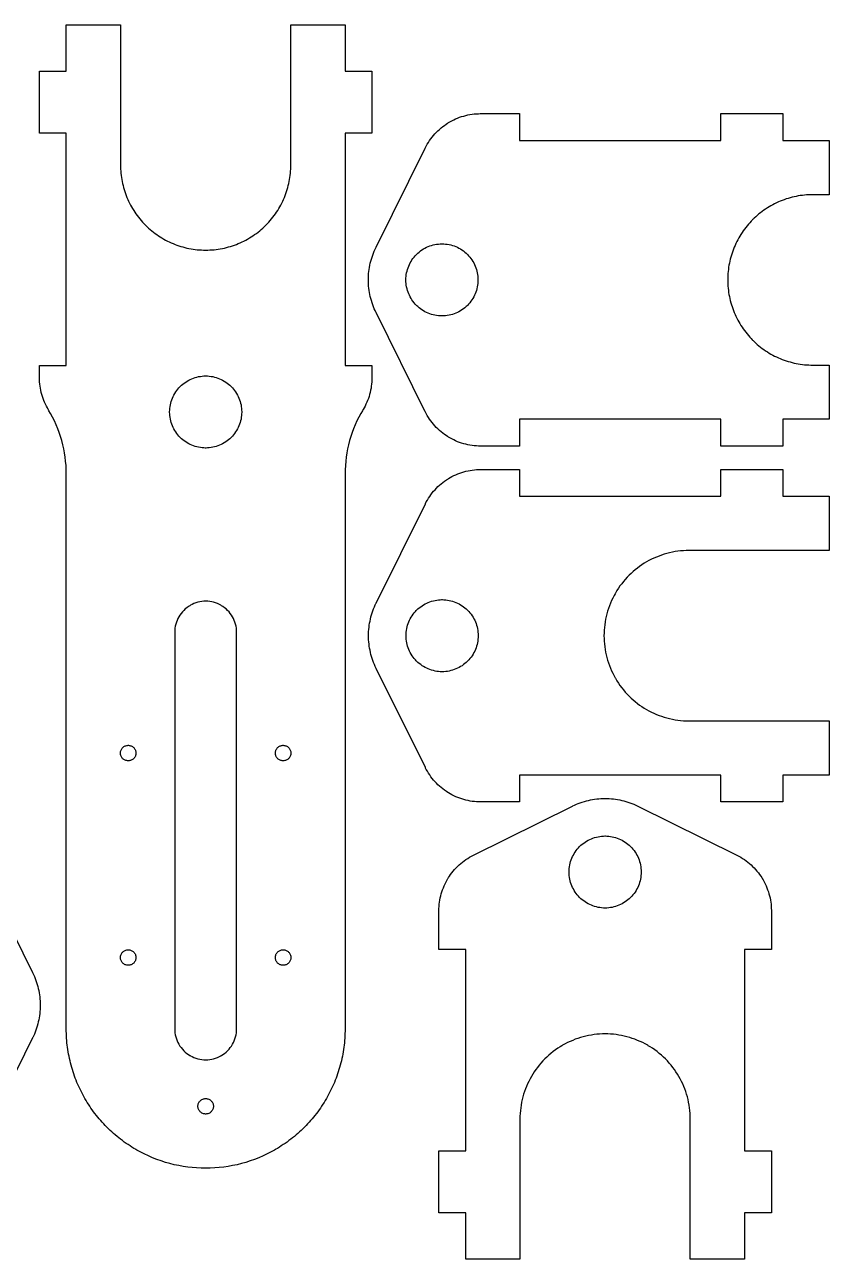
# Model space of a CAD drawing. Extents: x 0 to 983, y 0 to 542.
# Drawn here: x 653 to 983, y 0 to 506 of the extents above; entities that cross this region are included whole.
import ezdxf

# ---------------------------------------------------------------- set-up
doc = ezdxf.new("R2010")
doc.units = 0
doc.layers.get('0').update_dxf_attribs({"linetype": 'CONTINUOUS'})

msp = doc.modelspace()

# ---------------------------------------------------------------- linework, layer by layer
at = {"color": 0}
for points in [[(762.31, 506.074), (784.535, 506.074), (784.535, 487.024), (795.535, 487.024), (795.535, 461.624), (784.535, 461.624), (784.535, 366.372), (795.535, 366.372), (795.535, 361.361), (795.535, 361.144), (795.521, 360.493), (795.476, 359.629), (795.403, 358.767), (795.3, 357.91), (795.168, 357.057), (795.007, 356.211), (794.818, 355.371), (794.601, 354.537), (794.356, 353.713), (794.083, 352.896), (793.782, 352.088), (793.453, 351.29), (793.097, 350.504), (792.715, 349.729), (792.306, 348.965), (791.981, 348.401), (791.868, 348.215), (791.644, 347.844), (790.996, 346.715), (790.176, 345.189), (789.41, 343.638), (788.699, 342.064), (788.042, 340.469), (787.44, 338.854), (786.893, 337.221), (786.403, 335.571), (785.968, 333.904), (785.59, 332.224), (785.269, 330.531), (785.007, 328.826), (784.801, 327.111), (784.653, 325.389), (784.565, 323.658), (784.535, 322.357), (784.535, 321.922), (784.535, 94.4782), (784.535, 94.2393), (784.528, 93.5224), (784.503, 92.5688), (784.464, 91.6179), (784.408, 90.6699), (784.338, 89.7246), (784.251, 88.7825), (784.15, 87.8436), (784.032, 86.9082), (783.9, 85.9763), (783.753, 85.0481), (783.59, 84.1238), (783.414, 83.2036), (783.221, 82.2876), (783.014, 81.3761), (782.793, 80.469), (782.557, 79.5667), (782.307, 78.6693), (782.042, 77.7768), (781.762, 76.8896), (781.469, 76.0078), (781.161, 75.1315), (780.84, 74.2608), (780.506, 73.3961), (780.156, 72.5374), (779.793, 71.6847), (779.417, 70.8385), (779.028, 69.9988), (778.624, 69.1657), (778.207, 68.3393), (777.778, 67.5201), (777.335, 66.7079), (776.878, 65.9032), (776.41, 65.1058), (775.928, 64.3161), (775.433, 63.5342), (774.926, 62.7603), (774.406, 61.9946), (773.874, 61.2371), (773.329, 60.4879), (772.772, 59.7475), (772.203, 59.0158), (771.621, 58.2932), (771.028, 57.5796), (770.422, 56.8753), (769.806, 56.1803), (769.176, 55.495), (768.536, 54.8194), (767.885, 54.1538), (767.221, 53.4982), (766.546, 52.8529), (765.86, 52.2179), (765.164, 51.5936), (764.456, 50.9799), (763.736, 50.3772), (763.006, 49.7856), (762.265, 49.2051), (761.512, 48.636), (760.751, 48.0785), (759.978, 47.5326), (759.194, 46.9986), (758.401, 46.4767), (757.597, 45.9671), (756.783, 45.4696), (756.167, 45.1043), (755.96, 44.9847), (755.547, 44.7461), (754.29, 44.0576), (752.599, 43.1903), (750.886, 42.3826), (749.153, 41.635), (747.403, 40.9471), (745.635, 40.319), (743.853, 39.7507), (742.057, 39.2424), (740.25, 38.7936), (738.431, 38.4049), (736.604, 38.0758), (734.769, 37.8067), (732.928, 37.5974), (731.083, 37.4478), (729.235, 37.3581), (727.385, 37.3282), (725.535, 37.3581), (723.688, 37.4478), (721.842, 37.5974), (720.001, 37.8067), (718.167, 38.0758), (716.339, 38.4049), (714.521, 38.7936), (712.713, 39.2424), (710.917, 39.7507), (709.135, 40.319), (707.368, 40.9471), (705.617, 41.635), (703.885, 42.3826), (702.171, 43.1903), (700.479, 44.0576), (699.224, 44.7461), (698.81, 44.9847), (698.603, 45.1043), (697.986, 45.4696), (697.172, 45.9671), (696.368, 46.4767), (695.575, 46.9986), (694.792, 47.5326), (694.019, 48.0785), (693.257, 48.636), (692.506, 49.2051), (691.764, 49.7856), (691.035, 50.3772), (690.315, 50.9799), (689.607, 51.5936), (688.91, 52.2179), (688.224, 52.8529), (687.549, 53.4982), (686.885, 54.1538), (686.233, 54.8194), (685.593, 55.495), (684.964, 56.1803), (684.347, 56.8753), (683.742, 57.5796), (683.149, 58.2932), (682.567, 59.0158), (681.999, 59.7475), (681.442, 60.4879), (680.896, 61.2371), (680.364, 61.9946), (679.844, 62.7603), (679.338, 63.5342), (678.842, 64.3161), (678.361, 65.1058), (677.892, 65.9032), (677.436, 66.7079), (676.993, 67.5201), (676.563, 68.3393), (676.146, 69.1657), (675.743, 69.9988), (675.353, 70.8385), (674.976, 71.6847), (674.614, 72.5374), (674.265, 73.3961), (673.929, 74.2608), (673.608, 75.1315), (673.301, 76.0078), (673.007, 76.8896), (672.729, 77.7768), (672.464, 78.6693), (672.213, 79.5667), (671.978, 80.469), (671.756, 81.3761), (671.549, 82.2876), (671.357, 83.2036), (671.179, 84.1238), (671.017, 85.0481), (670.869, 85.9763), (670.738, 86.9082), (670.621, 87.8436), (670.518, 88.7825), (670.432, 89.7246), (670.361, 90.6699), (670.307, 91.6179), (670.267, 92.5688), (670.243, 93.5224), (670.235, 94.2393), (670.235, 94.4782), (670.235, 321.922), (670.235, 322.357), (670.206, 323.658), (670.117, 325.389), (669.969, 327.111), (669.764, 328.826), (669.5, 330.531), (669.179, 332.224), (668.801, 333.904), (668.367, 335.571), (667.876, 337.221), (667.331, 338.854), (666.728, 340.469), (666.071, 342.064), (665.36, 343.638), (664.594, 345.189), (663.775, 346.715), (663.126, 347.844), (662.901, 348.215), (662.789, 348.401), (662.465, 348.965), (662.056, 349.729), (661.672, 350.504), (661.317, 351.29), (660.989, 352.088), (660.688, 352.896), (660.414, 353.713), (660.168, 354.537), (659.951, 355.371), (659.762, 356.211), (659.603, 357.057), (659.471, 357.91), (659.368, 358.767), (659.294, 359.629), (659.25, 360.493), (659.235, 361.144), (659.235, 361.361), (659.235, 366.372), (670.235, 366.372), (670.235, 461.624), (659.235, 461.624), (659.235, 487.024), (670.235, 487.024), (670.235, 506.074), (692.46, 506.074), (692.46, 448.61), (692.46, 448.392), (692.471, 447.742), (692.503, 446.878), (692.557, 446.015), (692.631, 445.157), (692.726, 444.303), (692.843, 443.451), (692.981, 442.606), (693.137, 441.764), (693.315, 440.928), (693.514, 440.096), (693.732, 439.271), (693.969, 438.451), (694.228, 437.639), (694.506, 436.833), (694.803, 436.035), (695.118, 435.244), (695.454, 434.461), (695.808, 433.686), (696.182, 432.921), (696.575, 432.164), (696.985, 431.415), (697.415, 430.678), (697.863, 429.95), (698.328, 429.233), (698.811, 428.526), (699.314, 427.831), (699.832, 427.147), (700.369, 426.475), (700.924, 425.815), (701.496, 425.168), (702.083, 424.535), (702.536, 424.067), (702.689, 423.914), (702.843, 423.76), (703.31, 423.308), (703.944, 422.719), (704.592, 422.147), (705.251, 421.593), (705.924, 421.057), (706.607, 420.537), (707.303, 420.036), (708.008, 419.551), (708.726, 419.086), (709.454, 418.639), (710.192, 418.21), (710.939, 417.799), (711.696, 417.406), (712.463, 417.033), (713.238, 416.678), (714.019, 416.343), (714.811, 416.026), (715.61, 415.729), (716.415, 415.451), (717.228, 415.193), (718.047, 414.956), (718.872, 414.737), (719.703, 414.539), (720.54, 414.361), (721.382, 414.204), (722.228, 414.067), (723.079, 413.95), (723.933, 413.856), (724.792, 413.781), (725.653, 413.726), (726.518, 413.694), (727.168, 413.685), (727.385, 413.685), (727.601, 413.685), (728.253, 413.694), (729.117, 413.726), (729.979, 413.781), (730.838, 413.856), (731.692, 413.95), (732.543, 414.067), (733.389, 414.204), (734.231, 414.361), (735.067, 414.539), (735.899, 414.737), (736.724, 414.956), (737.543, 415.193), (738.356, 415.451), (739.161, 415.729), (739.96, 416.026), (740.75, 416.343), (741.533, 416.678), (742.308, 417.033), (743.074, 417.407), (743.831, 417.799), (744.579, 418.21), (745.317, 418.639), (746.044, 419.086), (746.761, 419.551), (747.468, 420.036), (748.164, 420.537), (748.847, 421.057), (749.519, 421.593), (750.179, 422.147), (750.826, 422.719), (751.46, 423.308), (751.928, 423.76), (752.081, 423.914), (752.235, 424.067), (752.686, 424.535), (753.275, 425.168), (753.847, 425.815), (754.401, 426.475), (754.938, 427.147), (755.457, 427.831), (755.958, 428.526), (756.443, 429.233), (756.908, 429.95), (757.356, 430.678), (757.785, 431.415), (758.196, 432.164), (758.588, 432.921), (758.961, 433.686), (759.317, 434.461), (759.651, 435.244), (759.968, 436.035), (760.265, 436.833), (760.543, 437.639), (760.8, 438.451), (761.039, 439.271), (761.257, 440.096), (761.456, 440.928), (761.633, 441.764), (761.79, 442.606), (761.928, 443.451), (762.044, 444.303), (762.139, 445.157), (762.214, 446.015), (762.267, 446.878), (762.3, 447.742), (762.31, 448.392), (762.31, 448.61), (762.31, 506.074)], [(856.004, 469.618), (856.004, 458.618), (938.554, 458.618), (938.554, 469.618), (963.954, 469.618), (963.954, 458.618), (983.004, 458.618), (983.004, 436.393), (976.34, 436.393), (976.124, 436.393), (975.474, 436.382), (974.608, 436.35), (973.747, 436.297), (972.889, 436.222), (972.033, 436.126), (971.183, 436.011), (970.337, 435.874), (969.496, 435.715), (968.658, 435.537), (967.828, 435.34), (967.003, 435.122), (966.183, 434.883), (965.371, 434.625), (964.565, 434.349), (963.767, 434.051), (962.975, 433.735), (962.193, 433.399), (961.418, 433.044), (960.651, 432.671), (959.894, 432.279), (959.147, 431.868), (958.41, 431.439), (957.682, 430.992), (956.964, 430.525), (956.258, 430.042), (955.563, 429.54), (954.879, 429.021), (954.207, 428.483), (953.547, 427.929), (952.9, 427.358), (952.265, 426.769), (951.799, 426.317), (951.644, 426.164), (951.492, 426.011), (951.039, 425.543), (950.451, 424.908), (949.879, 424.261), (949.325, 423.603), (948.788, 422.931), (948.268, 422.246), (947.767, 421.551), (947.283, 420.844), (946.818, 420.128), (946.369, 419.4), (945.94, 418.661), (945.531, 417.914), (945.137, 417.157), (944.764, 416.39), (944.41, 415.617), (944.074, 414.833), (943.758, 414.043), (943.461, 413.244), (943.183, 412.438), (942.925, 411.625), (942.688, 410.807), (942.469, 409.981), (942.271, 409.15), (942.093, 408.314), (941.935, 407.472), (941.799, 406.625), (941.682, 405.775), (941.586, 404.919), (941.512, 404.061), (941.458, 403.2), (941.426, 402.335), (941.415, 401.685), (941.415, 401.468), (941.415, 401.251), (941.426, 400.601), (941.458, 399.736), (941.512, 398.875), (941.586, 398.017), (941.682, 397.161), (941.799, 396.311), (941.936, 395.464), (942.093, 394.622), (942.271, 393.786), (942.469, 392.956), (942.688, 392.129), (942.925, 391.311), (943.183, 390.499), (943.461, 389.692), (943.758, 388.894), (944.074, 388.103), (944.41, 387.319), (944.764, 386.546), (945.137, 385.779), (945.531, 385.022), (945.942, 384.275), (946.371, 383.536), (946.818, 382.808), (947.283, 382.092), (947.767, 381.385), (948.269, 380.69), (948.789, 380.006), (949.325, 379.335), (949.879, 378.675), (950.451, 378.028), (951.039, 377.393), (951.492, 376.925), (951.644, 376.772), (951.799, 376.619), (952.265, 376.167), (952.9, 375.578), (953.547, 375.007), (954.207, 374.453), (954.879, 373.915), (955.563, 373.396), (956.258, 372.894), (956.964, 372.411), (957.682, 371.946), (958.41, 371.497), (959.147, 371.068), (959.894, 370.657), (960.651, 370.265), (961.418, 369.892), (962.193, 369.537), (962.975, 369.201), (963.767, 368.885), (964.565, 368.589), (965.371, 368.311), (966.183, 368.053), (967.003, 367.815), (967.828, 367.596), (968.658, 367.399), (969.496, 367.221), (970.337, 367.063), (971.183, 366.926), (972.035, 366.81), (972.889, 366.714), (973.747, 366.639), (974.608, 366.586), (975.474, 366.554), (976.124, 366.543), (976.34, 366.543), (983.004, 366.543), (983.004, 344.318), (963.954, 344.318), (963.954, 333.318), (938.554, 333.318), (938.554, 344.318), (856.004, 344.318), (856.004, 333.318), (840.133, 333.318), (839.911, 333.318), (839.247, 333.333), (838.364, 333.381), (837.485, 333.457), (836.61, 333.564), (835.74, 333.701), (834.876, 333.868), (834.019, 334.065), (833.171, 334.29), (832.331, 334.546), (831.499, 334.831), (830.676, 335.144), (829.865, 335.486), (829.065, 335.856), (828.278, 336.254), (827.503, 336.681), (826.931, 337.018), (826.743, 337.135), (826.554, 337.251), (825.997, 337.615), (825.272, 338.119), (824.565, 338.649), (823.878, 339.2), (823.211, 339.775), (822.567, 340.372), (821.942, 340.992), (821.339, 341.631), (820.76, 342.292), (820.203, 342.971), (819.669, 343.671), (819.161, 344.389), (818.676, 345.125), (818.217, 345.879), (817.783, 346.65), (817.474, 347.237), (817.376, 347.436), (797.231, 388.071), (797.132, 388.268), (796.85, 388.867), (796.494, 389.671), (796.164, 390.482), (795.857, 391.3), (795.575, 392.124), (795.318, 392.956), (795.085, 393.79), (794.876, 394.632), (794.693, 395.476), (794.533, 396.326), (794.399, 397.178), (794.287, 398.033), (794.203, 398.89), (794.14, 399.749), (794.104, 400.608), (794.092, 401.468), (794.104, 402.329), (794.14, 403.189), (794.203, 404.047), (794.287, 404.904), (794.399, 405.758), (794.533, 406.611), (794.693, 407.46), (794.876, 408.306), (795.085, 409.146), (795.318, 409.982), (795.575, 410.813), (795.857, 411.638), (796.164, 412.456), (796.494, 413.267), (796.85, 414.071), (797.132, 414.668), (797.231, 414.865), (817.376, 455.5), (817.474, 455.699), (817.783, 456.287), (818.217, 457.058), (818.676, 457.811), (819.161, 458.547), (819.669, 459.265), (820.203, 459.965), (820.76, 460.646), (821.339, 461.306), (821.942, 461.946), (822.567, 462.564), (823.211, 463.161), (823.878, 463.736), (824.565, 464.289), (825.272, 464.818), (825.997, 465.322), (826.554, 465.686), (826.743, 465.803), (826.931, 465.919), (827.503, 466.256), (828.278, 466.682), (829.065, 467.081), (829.865, 467.451), (830.676, 467.793), (831.499, 468.106), (832.331, 468.39), (833.171, 468.646), (834.019, 468.872), (834.876, 469.068), (835.74, 469.236), (836.61, 469.374), (837.485, 469.481), (838.364, 469.557), (839.247, 469.603), (839.911, 469.618), (840.133, 469.618), (856.004, 469.618)], [(839.025, 401.468), (839.025, 401.285), (839.007, 400.736), (838.953, 400.008), (838.863, 399.287), (838.738, 398.574), (838.579, 397.868), (838.386, 397.172), (838.16, 396.489), (837.9, 395.817), (837.608, 395.157), (837.285, 394.514), (836.929, 393.885), (836.543, 393.274), (836.126, 392.681), (835.679, 392.108), (835.203, 391.556), (834.828, 391.154), (834.699, 391.025), (834.569, 390.894), (834.168, 390.519), (833.615, 390.043), (833.042, 389.596), (832.449, 389.179), (831.838, 388.793), (831.21, 388.439), (830.565, 388.114), (829.907, 387.822), (829.235, 387.563), (828.55, 387.336), (827.854, 387.143), (827.15, 386.985), (826.436, 386.86), (825.714, 386.771), (824.986, 386.717), (824.438, 386.699), (824.254, 386.699), (824.071, 386.699), (823.522, 386.717), (822.794, 386.771), (822.074, 386.86), (821.36, 386.985), (820.654, 387.143), (819.958, 387.336), (819.274, 387.563), (818.601, 387.822), (817.943, 388.114), (817.299, 388.439), (816.671, 388.793), (816.06, 389.179), (815.467, 389.596), (814.893, 390.043), (814.342, 390.519), (813.94, 390.894), (813.81, 391.025), (813.681, 391.154), (813.306, 391.556), (812.829, 392.108), (812.382, 392.681), (811.965, 393.274), (811.579, 393.885), (811.224, 394.514), (810.9, 395.157), (810.608, 395.817), (810.349, 396.489), (810.122, 397.172), (809.929, 397.868), (809.771, 398.574), (809.646, 399.287), (809.557, 400.008), (809.503, 400.736), (809.485, 401.285), (809.485, 401.468), (809.485, 401.651), (809.503, 402.201), (809.557, 402.928), (809.646, 403.65), (809.771, 404.364), (809.929, 405.068), (810.122, 405.764), (810.349, 406.449), (810.608, 407.121), (810.9, 407.779), (811.224, 408.424), (811.579, 409.051), (811.965, 409.662), (812.382, 410.256), (812.829, 410.829), (813.306, 411.382), (813.681, 411.783), (813.81, 411.912), (813.94, 412.042), (814.342, 412.418), (814.893, 412.893), (815.467, 413.34), (816.06, 413.757), (816.671, 414.143), (817.299, 414.499), (817.943, 414.822), (818.601, 415.114), (819.274, 415.374), (819.958, 415.6), (820.654, 415.793), (821.36, 415.951), (822.074, 416.076), (822.794, 416.167), (823.522, 416.221), (824.071, 416.239), (824.254, 416.239), (824.438, 416.239), (824.986, 416.221), (825.714, 416.167), (826.436, 416.076), (827.15, 415.951), (827.854, 415.793), (828.55, 415.6), (829.235, 415.374), (829.907, 415.114), (830.565, 414.822), (831.21, 414.499), (831.838, 414.143), (832.449, 413.757), (833.042, 413.34), (833.615, 412.893), (834.168, 412.418), (834.569, 412.042), (834.699, 411.912), (834.828, 411.783), (835.203, 411.382), (835.679, 410.829), (836.126, 410.256), (836.543, 409.662), (836.929, 409.051), (837.285, 408.424), (837.608, 407.779), (837.9, 407.121), (838.16, 406.449), (838.386, 405.764), (838.579, 405.068), (838.738, 404.364), (838.863, 403.65), (838.953, 402.928), (839.007, 402.201), (839.025, 401.651), (839.025, 401.468)], [(727.385, 362.093), (727.568, 362.093), (728.118, 362.075), (728.844, 362.021), (729.567, 361.931), (730.281, 361.807), (730.985, 361.647), (731.681, 361.454), (732.365, 361.228), (733.037, 360.968), (733.696, 360.676), (734.34, 360.353), (734.968, 359.997), (735.579, 359.611), (736.172, 359.194), (736.746, 358.749), (737.299, 358.272), (737.7, 357.896), (737.829, 357.767), (737.958, 357.638), (738.335, 357.236), (738.81, 356.683), (739.257, 356.11), (739.674, 355.517), (740.06, 354.906), (740.415, 354.278), (740.739, 353.633), (741.031, 352.975), (741.29, 352.303), (741.517, 351.618), (741.71, 350.924), (741.868, 350.218), (741.993, 349.504), (742.083, 348.783), (742.137, 348.056), (742.156, 347.506), (742.156, 347.322), (742.156, 347.14), (742.137, 346.59), (742.083, 345.862), (741.993, 345.142), (741.868, 344.428), (741.71, 343.722), (741.517, 343.028), (741.29, 342.343), (741.031, 341.671), (740.739, 341.013), (740.415, 340.368), (740.06, 339.739), (739.674, 339.128), (739.257, 338.536), (738.81, 337.963), (738.335, 337.41), (737.958, 337.008), (737.829, 336.879), (737.7, 336.749), (737.299, 336.374), (736.746, 335.897), (736.172, 335.451), (735.579, 335.035), (734.968, 334.649), (734.34, 334.293), (733.696, 333.969), (733.037, 333.676), (732.365, 333.418), (731.681, 333.192), (730.985, 332.999), (730.281, 332.839), (729.567, 332.714), (728.844, 332.625), (728.118, 332.571), (727.568, 332.553), (727.385, 332.553), (727.201, 332.553), (726.653, 332.571), (725.925, 332.625), (725.204, 332.714), (724.49, 332.839), (723.785, 332.999), (723.089, 333.192), (722.406, 333.418), (721.733, 333.676), (721.074, 333.969), (720.429, 334.293), (719.801, 334.649), (719.19, 335.035), (718.597, 335.451), (718.025, 335.897), (717.472, 336.374), (717.071, 336.749), (716.942, 336.879), (716.811, 337.008), (716.436, 337.41), (715.96, 337.963), (715.512, 338.536), (715.096, 339.128), (714.71, 339.739), (714.356, 340.368), (714.031, 341.013), (713.739, 341.671), (713.479, 342.343), (713.253, 343.028), (713.06, 343.722), (712.901, 344.428), (712.776, 345.142), (712.688, 345.862), (712.633, 346.59), (712.615, 347.14), (712.615, 347.322), (712.615, 347.506), (712.633, 348.056), (712.688, 348.783), (712.776, 349.504), (712.901, 350.218), (713.06, 350.924), (713.253, 351.618), (713.479, 352.303), (713.739, 352.975), (714.031, 353.633), (714.356, 354.278), (714.71, 354.906), (715.096, 355.517), (715.512, 356.11), (715.96, 356.683), (716.436, 357.236), (716.811, 357.638), (716.942, 357.767), (717.071, 357.896), (717.472, 358.272), (718.025, 358.749), (718.597, 359.194), (719.19, 359.611), (719.801, 359.997), (720.429, 360.353), (721.074, 360.676), (721.733, 360.968), (722.406, 361.228), (723.089, 361.454), (723.785, 361.647), (724.49, 361.807), (725.204, 361.931), (725.925, 362.021), (726.653, 362.075), (727.201, 362.093), (727.385, 362.093)], [(983.071, 220.696), (983.071, 198.471), (964.021, 198.471), (964.021, 187.471), (938.621, 187.471), (938.621, 198.471), (856.071, 198.471), (856.071, 187.471), (840.199, 187.471), (839.978, 187.471), (839.313, 187.487), (838.431, 187.533), (837.55, 187.61), (836.676, 187.717), (835.807, 187.854), (834.943, 188.021), (834.086, 188.218), (833.238, 188.444), (832.396, 188.7), (831.565, 188.983), (830.743, 189.297), (829.932, 189.639), (829.132, 190.01), (828.344, 190.407), (827.569, 190.833), (826.997, 191.171), (826.808, 191.288), (826.621, 191.404), (826.064, 191.768), (825.338, 192.272), (824.632, 192.801), (823.944, 193.353), (823.278, 193.928), (822.632, 194.525), (822.008, 195.144), (821.406, 195.785), (820.826, 196.444), (820.269, 197.125), (819.736, 197.824), (819.226, 198.542), (818.742, 199.278), (818.283, 200.032), (817.85, 200.803), (817.54, 201.39), (817.442, 201.589), (797.297, 242.224), (797.199, 242.421), (796.917, 243.019), (796.561, 243.824), (796.231, 244.635), (795.924, 245.453), (795.642, 246.278), (795.385, 247.108), (795.151, 247.944), (794.943, 248.785), (794.758, 249.631), (794.6, 250.479), (794.464, 251.331), (794.354, 252.186), (794.268, 253.043), (794.207, 253.901), (794.171, 254.761), (794.158, 255.621), (794.171, 256.482), (794.207, 257.342), (794.268, 258.2), (794.354, 259.057), (794.464, 259.912), (794.6, 260.764), (794.758, 261.612), (794.943, 262.458), (795.151, 263.299), (795.385, 264.135), (795.642, 264.965), (795.924, 265.79), (796.231, 266.608), (796.561, 267.419), (796.917, 268.224), (797.199, 268.821), (797.297, 269.019), (817.442, 309.654), (817.54, 309.851), (817.85, 310.44), (818.283, 311.211), (818.742, 311.965), (819.226, 312.701), (819.736, 313.419), (820.269, 314.118), (820.826, 314.799), (821.406, 315.458), (822.008, 316.099), (822.632, 316.718), (823.278, 317.315), (823.944, 317.89), (824.632, 318.442), (825.338, 318.971), (826.064, 319.475), (826.621, 319.839), (826.808, 319.956), (826.997, 320.072), (827.569, 320.41), (828.344, 320.836), (829.132, 321.233), (829.932, 321.604), (830.743, 321.946), (831.565, 322.26), (832.396, 322.543), (833.238, 322.799), (834.086, 323.025), (834.943, 323.222), (835.807, 323.389), (836.676, 323.526), (837.55, 323.633), (838.431, 323.71), (839.313, 323.756), (839.978, 323.772), (840.199, 323.772), (856.071, 323.772), (856.071, 312.772), (938.621, 312.772), (938.621, 323.772), (964.021, 323.772), (964.021, 312.772), (983.071, 312.772), (983.071, 290.546), (925.607, 290.546), (925.315, 290.546), (924.44, 290.526), (923.279, 290.469), (922.126, 290.372), (920.981, 290.239), (919.844, 290.068), (918.717, 289.861), (917.6, 289.617), (916.494, 289.338), (915.4, 289.022), (914.319, 288.672), (913.251, 288.289), (912.199, 287.871), (911.16, 287.418), (910.137, 286.933), (909.132, 286.417), (908.144, 285.867), (907.175, 285.286), (906.224, 284.674), (905.293, 284.031), (904.382, 283.358), (903.493, 282.654), (902.628, 281.922), (901.783, 281.161), (900.964, 280.371), (900.169, 279.553), (899.4, 278.708), (898.656, 277.836), (897.94, 276.936), (897.251, 276.011), (896.592, 275.061), (895.961, 274.085), (895.507, 273.336), (895.361, 273.083), (895.215, 272.831), (894.794, 272.064), (894.264, 271.029), (893.771, 269.983), (893.314, 268.924), (892.893, 267.854), (892.51, 266.774), (892.162, 265.685), (891.851, 264.588), (891.578, 263.483), (891.34, 262.372), (891.139, 261.256), (890.974, 260.133), (890.846, 259.008), (890.756, 257.881), (890.7, 256.751), (890.682, 255.621), (890.7, 254.49), (890.756, 253.361), (890.846, 252.233), (890.974, 251.108), (891.139, 249.987), (891.34, 248.871), (891.578, 247.76), (891.851, 246.656), (892.162, 245.557), (892.51, 244.468), (892.893, 243.389), (893.314, 242.318), (893.771, 241.26), (894.264, 240.213), (894.794, 239.179), (895.215, 238.411), (895.361, 238.158), (895.507, 237.906), (895.961, 237.158), (896.592, 236.182), (897.251, 235.231), (897.94, 234.306), (898.657, 233.407), (899.4, 232.535), (900.169, 231.689), (900.964, 230.872), (901.783, 230.082), (902.628, 229.321), (903.494, 228.588), (904.382, 227.885), (905.293, 227.211), (906.224, 226.568), (907.175, 225.957), (908.144, 225.375), (909.132, 224.826), (910.137, 224.308), (911.16, 223.824), (912.199, 223.372), (913.251, 222.954), (914.319, 222.569), (915.4, 222.219), (916.494, 221.906), (917.6, 221.625), (918.717, 221.382), (919.844, 221.174), (920.981, 221.003), (922.126, 220.869), (923.279, 220.774), (924.44, 220.715), (925.315, 220.696), (925.607, 220.696), (983.071, 220.696)], [(740.085, 257.039), (740.085, 257.25), (740.057, 257.885), (739.974, 258.721), (739.836, 259.544), (739.646, 260.353), (739.404, 261.143), (739.113, 261.914), (738.771, 262.664), (738.383, 263.389), (737.95, 264.088), (737.471, 264.757), (736.949, 265.394), (736.385, 266), (735.781, 266.568), (735.136, 267.099), (734.454, 267.589), (733.918, 267.931), (733.735, 268.037), (733.551, 268.143), (732.988, 268.436), (732.222, 268.782), (731.44, 269.074), (730.646, 269.313), (729.84, 269.499), (729.026, 269.632), (728.207, 269.713), (727.385, 269.739), (726.564, 269.713), (725.744, 269.632), (724.931, 269.499), (724.125, 269.313), (723.329, 269.074), (722.547, 268.782), (721.782, 268.436), (721.218, 268.143), (721.035, 268.037), (720.851, 267.931), (720.317, 267.589), (719.633, 267.099), (718.99, 266.568), (718.385, 266), (717.821, 265.394), (717.299, 264.757), (716.821, 264.088), (716.386, 263.389), (715.999, 262.664), (715.658, 261.914), (715.367, 261.143), (715.125, 260.353), (714.935, 259.544), (714.797, 258.721), (714.713, 257.885), (714.685, 257.25), (714.685, 257.039), (714.685, 94.4782), (714.685, 94.2667), (714.713, 93.6319), (714.797, 92.796), (714.935, 91.9728), (715.125, 91.1646), (715.367, 90.3736), (715.658, 89.6025), (715.999, 88.8532), (716.386, 88.1282), (716.821, 87.4297), (717.299, 86.7603), (717.821, 86.1219), (718.385, 85.5172), (718.99, 84.9482), (719.633, 84.4175), (720.317, 83.9271), (720.851, 83.5854), (721.035, 83.4796), (721.218, 83.3739), (721.782, 83.0808), (722.547, 82.7353), (723.329, 82.4428), (724.125, 82.2036), (724.931, 82.0174), (725.744, 81.8844), (726.564, 81.8047), (727.385, 81.7782), (728.207, 81.8047), (729.026, 81.8844), (729.84, 82.0174), (730.646, 82.2036), (731.44, 82.4428), (732.222, 82.7353), (732.988, 83.0808), (733.551, 83.3739), (733.735, 83.4796), (733.918, 83.5854), (734.454, 83.9271), (735.136, 84.4175), (735.781, 84.9482), (736.385, 85.5172), (736.949, 86.1219), (737.471, 86.7603), (737.95, 87.4297), (738.383, 88.1282), (738.771, 88.8532), (739.113, 89.6025), (739.404, 90.3736), (739.646, 91.1646), (739.836, 91.9728), (739.974, 92.796), (740.057, 93.6319), (740.085, 94.2667), (740.085, 94.4782), (740.085, 257.039)], [(839.09, 255.621), (839.09, 255.439), (839.072, 254.889), (839.018, 254.161), (838.929, 253.44), (838.804, 252.726), (838.646, 252.021), (838.453, 251.326), (838.226, 250.642), (837.967, 249.969), (837.675, 249.311), (837.35, 248.667), (836.996, 248.037), (836.61, 247.426), (836.193, 246.835), (835.746, 246.261), (835.269, 245.708), (834.894, 245.307), (834.765, 245.178), (834.635, 245.049), (834.233, 244.672), (833.681, 244.196), (833.108, 243.75), (832.515, 243.333), (831.904, 242.947), (831.275, 242.592), (830.632, 242.268), (829.972, 241.975), (829.3, 241.717), (828.617, 241.49), (827.921, 241.297), (827.215, 241.138), (826.501, 241.014), (825.781, 240.924), (825.053, 240.869), (824.504, 240.851), (824.321, 240.851), (824.137, 240.851), (823.588, 240.869), (822.861, 240.924), (822.139, 241.014), (821.425, 241.138), (820.721, 241.297), (820.025, 241.49), (819.34, 241.717), (818.668, 241.975), (818.01, 242.268), (817.365, 242.592), (816.738, 242.947), (816.126, 243.333), (815.533, 243.75), (814.96, 244.196), (814.407, 244.672), (814.006, 245.049), (813.876, 245.178), (813.747, 245.307), (813.371, 245.708), (812.896, 246.261), (812.449, 246.835), (812.032, 247.426), (811.646, 248.037), (811.29, 248.667), (810.967, 249.311), (810.675, 249.969), (810.415, 250.642), (810.189, 251.326), (809.996, 252.021), (809.838, 252.726), (809.713, 253.44), (809.622, 254.161), (809.568, 254.889), (809.55, 255.439), (809.55, 255.621), (809.55, 255.804), (809.568, 256.354), (809.622, 257.082), (809.713, 257.803), (809.838, 258.517), (809.996, 259.222), (810.189, 259.917), (810.415, 260.601), (810.675, 261.274), (810.967, 261.932), (811.29, 262.576), (811.646, 263.204), (812.032, 263.817), (812.449, 264.408), (812.896, 264.982), (813.371, 265.535), (813.747, 265.936), (813.876, 266.065), (814.006, 266.194), (814.407, 266.571), (814.96, 267.047), (815.533, 267.493), (816.126, 267.91), (816.738, 268.296), (817.365, 268.651), (818.01, 268.975), (818.668, 269.267), (819.34, 269.526), (820.025, 269.753), (820.721, 269.946), (821.425, 270.106), (822.139, 270.229), (822.861, 270.319), (823.588, 270.374), (824.137, 270.392), (824.321, 270.392), (824.504, 270.392), (825.053, 270.374), (825.781, 270.319), (826.501, 270.229), (827.215, 270.106), (827.921, 269.946), (828.617, 269.753), (829.3, 269.526), (829.972, 269.267), (830.632, 268.975), (831.275, 268.651), (831.904, 268.296), (832.515, 267.91), (833.108, 267.493), (833.681, 267.047), (834.233, 266.571), (834.635, 266.194), (834.765, 266.065), (834.894, 265.936), (835.269, 265.535), (835.746, 264.982), (836.193, 264.408), (836.61, 263.817), (836.996, 263.204), (837.35, 262.576), (837.675, 261.932), (837.967, 261.274), (838.226, 260.601), (838.453, 259.917), (838.646, 259.222), (838.804, 258.517), (838.929, 257.803), (839.018, 257.082), (839.072, 256.354), (839.09, 255.804), (839.09, 255.621)], [(695.635, 210.683), (695.717, 210.683), (695.96, 210.667), (696.275, 210.619), (696.579, 210.54), (696.871, 210.433), (697.149, 210.3), (697.41, 210.142), (697.654, 209.958), (697.881, 209.753), (698.085, 209.528), (698.268, 209.283), (698.426, 209.022), (698.561, 208.744), (698.667, 208.453), (698.746, 208.149), (698.793, 207.833), (698.81, 207.589), (698.81, 207.508), (698.81, 207.428), (698.793, 207.183), (698.746, 206.868), (698.667, 206.564), (698.561, 206.272), (698.426, 205.994), (698.268, 205.733), (698.085, 205.489), (697.881, 205.264), (697.654, 205.058), (697.41, 204.875), (697.149, 204.717), (696.871, 204.583), (696.579, 204.476), (696.275, 204.397), (695.96, 204.35), (695.717, 204.333), (695.635, 204.333), (695.554, 204.333), (695.31, 204.35), (694.994, 204.397), (694.69, 204.476), (694.399, 204.583), (694.122, 204.717), (693.86, 204.875), (693.615, 205.058), (693.39, 205.264), (693.185, 205.489), (693.003, 205.733), (692.843, 205.994), (692.71, 206.272), (692.603, 206.564), (692.525, 206.868), (692.476, 207.183), (692.46, 207.428), (692.46, 207.508), (692.46, 207.589), (692.476, 207.833), (692.525, 208.149), (692.603, 208.453), (692.71, 208.744), (692.843, 209.022), (693.003, 209.283), (693.185, 209.528), (693.39, 209.753), (693.615, 209.958), (693.86, 210.142), (694.122, 210.3), (694.399, 210.433), (694.69, 210.54), (694.994, 210.619), (695.31, 210.667), (695.554, 210.683), (695.635, 210.683)], [(759.135, 210.683), (759.217, 210.683), (759.46, 210.667), (759.775, 210.619), (760.079, 210.54), (760.371, 210.433), (760.649, 210.3), (760.91, 210.142), (761.154, 209.958), (761.381, 209.753), (761.585, 209.528), (761.768, 209.283), (761.926, 209.022), (762.061, 208.744), (762.167, 208.453), (762.246, 208.149), (762.293, 207.833), (762.31, 207.589), (762.31, 207.508), (762.31, 207.428), (762.293, 207.183), (762.246, 206.868), (762.167, 206.564), (762.061, 206.272), (761.926, 205.994), (761.768, 205.733), (761.585, 205.489), (761.381, 205.264), (761.154, 205.058), (760.91, 204.875), (760.649, 204.717), (760.371, 204.583), (760.079, 204.476), (759.775, 204.397), (759.46, 204.35), (759.217, 204.333), (759.135, 204.333), (759.054, 204.333), (758.811, 204.35), (758.496, 204.397), (758.19, 204.476), (757.899, 204.583), (757.622, 204.717), (757.36, 204.875), (757.115, 205.058), (756.89, 205.264), (756.685, 205.489), (756.503, 205.733), (756.343, 205.994), (756.21, 206.272), (756.103, 206.564), (756.025, 206.868), (755.976, 207.183), (755.96, 207.428), (755.96, 207.508), (755.96, 207.589), (755.976, 207.833), (756.025, 208.149), (756.103, 208.453), (756.21, 208.744), (756.343, 209.022), (756.503, 209.283), (756.685, 209.528), (756.89, 209.753), (757.115, 209.958), (757.36, 210.142), (757.622, 210.3), (757.899, 210.433), (758.19, 210.54), (758.496, 210.619), (758.811, 210.667), (759.054, 210.683), (759.135, 210.683)], [(856.228, 0.0019), (834.003, 0.0019), (834.003, 19.0519), (823.003, 19.0519), (823.003, 44.4519), (834.003, 44.4519), (834.003, 127.002), (823.003, 127.002), (823.003, 142.874), (823.003, 143.096), (823.018, 143.76), (823.065, 144.643), (823.142, 145.522), (823.249, 146.397), (823.386, 147.267), (823.553, 148.129), (823.75, 148.986), (823.976, 149.836), (824.231, 150.676), (824.515, 151.508), (824.829, 152.329), (825.171, 153.14), (825.54, 153.94), (825.939, 154.728), (826.365, 155.503), (826.703, 156.076), (826.819, 156.264), (826.936, 156.453), (827.3, 157.008), (827.804, 157.735), (828.333, 158.442), (828.885, 159.128), (829.46, 159.794), (830.057, 160.44), (830.676, 161.065), (831.315, 161.667), (831.976, 162.247), (832.656, 162.804), (833.356, 163.337), (834.074, 163.846), (834.81, 164.331), (835.564, 164.79), (836.335, 165.224), (836.922, 165.532), (837.121, 165.631), (877.756, 185.776), (877.953, 185.874), (878.551, 186.156), (879.356, 186.511), (880.167, 186.843), (880.985, 187.149), (881.81, 187.431), (882.64, 187.689), (883.476, 187.922), (884.317, 188.131), (885.161, 188.314), (886.011, 188.474), (886.863, 188.608), (887.718, 188.718), (888.575, 188.804), (889.433, 188.865), (890.293, 188.903), (891.153, 188.915), (892.014, 188.903), (892.874, 188.865), (893.732, 188.804), (894.589, 188.718), (895.443, 188.608), (896.296, 188.474), (897.144, 188.314), (897.99, 188.131), (898.831, 187.922), (899.667, 187.689), (900.497, 187.431), (901.322, 187.149), (902.14, 186.843), (902.951, 186.511), (903.756, 186.156), (904.353, 185.874), (904.55, 185.776), (945.185, 165.631), (945.383, 165.532), (945.972, 165.224), (946.743, 164.79), (947.497, 164.331), (948.233, 163.846), (948.951, 163.337), (949.65, 162.804), (950.331, 162.247), (950.99, 161.667), (951.631, 161.065), (952.249, 160.44), (952.846, 159.794), (953.421, 159.128), (953.974, 158.442), (954.503, 157.735), (955.007, 157.008), (955.371, 156.453), (955.488, 156.264), (955.604, 156.076), (955.942, 155.503), (956.367, 154.728), (956.765, 153.94), (957.136, 153.14), (957.478, 152.329), (957.79, 151.508), (958.075, 150.676), (958.331, 149.836), (958.557, 148.986), (958.754, 148.129), (958.921, 147.267), (959.058, 146.397), (959.165, 145.522), (959.242, 144.643), (959.288, 143.76), (959.303, 143.096), (959.303, 142.874), (959.303, 127.002), (948.303, 127.002), (948.303, 44.4519), (959.303, 44.4519), (959.303, 19.0519), (948.303, 19.0519), (948.303, 0.0019), (926.078, 0.0019), (926.078, 57.4658), (926.078, 57.7576), (926.058, 58.6328), (926, 59.7932), (925.904, 60.9467), (925.771, 62.0921), (925.6, 63.2288), (925.393, 64.356), (925.149, 65.4728), (924.869, 66.5785), (924.554, 67.6722), (924.204, 68.7533), (923.819, 69.821), (923.401, 70.8742), (922.95, 71.9124), (922.465, 72.9347), (921.949, 73.9403), (921.399, 74.9283), (920.818, 75.8983), (920.206, 76.849), (919.563, 77.78), (918.889, 78.6901), (918.186, 79.5789), (917.454, 80.4454), (916.693, 81.2889), (915.903, 82.1086), (915.085, 82.9036), (914.24, 83.6731), (913.367, 84.4165), (912.468, 85.1328), (911.543, 85.8212), (910.592, 86.4811), (909.617, 87.1117), (908.868, 87.566), (908.615, 87.7118), (908.363, 87.8576), (907.596, 88.2785), (906.561, 88.8085), (905.514, 89.3019), (904.456, 89.7589), (903.386, 90.1793), (902.306, 90.5632), (901.217, 90.9104), (900.119, 91.2211), (899.015, 91.4953), (897.903, 91.7329), (896.786, 91.934), (895.665, 92.0985), (894.54, 92.2264), (893.412, 92.3178), (892.283, 92.3726), (891.153, 92.3908), (890.022, 92.3726), (888.893, 92.3178), (887.765, 92.2264), (886.64, 92.0985), (885.519, 91.934), (884.403, 91.7329), (883.292, 91.4953), (882.186, 91.2211), (881.089, 90.9104), (880, 90.5632), (878.921, 90.1793), (877.85, 89.7589), (876.792, 89.3019), (875.744, 88.8085), (874.711, 88.2785), (873.943, 87.8576), (873.69, 87.7118), (873.438, 87.566), (872.69, 87.1117), (871.714, 86.4811), (870.762, 85.8212), (869.838, 85.1328), (868.939, 84.4164), (868.067, 83.6731), (867.221, 82.9036), (866.403, 82.1086), (865.614, 81.2889), (864.851, 80.4454), (864.119, 79.5789), (863.417, 78.6901), (862.743, 77.7799), (862.1, 76.849), (861.488, 75.8982), (860.907, 74.9283), (860.357, 73.9403), (859.84, 72.9346), (859.356, 71.9124), (858.904, 70.8742), (858.486, 69.821), (858.101, 68.7533), (857.751, 67.6722), (857.438, 66.5783), (857.157, 65.4728), (856.914, 64.3558), (856.706, 63.2286), (856.535, 62.0921), (856.401, 60.9465), (856.306, 59.7932), (856.247, 58.6326), (856.228, 57.7575), (856.228, 57.4658), (856.228, 0.0019)], [(891.153, 143.982), (890.969, 143.982), (890.421, 144), (889.693, 144.054), (888.972, 144.144), (888.258, 144.268), (887.553, 144.428), (886.857, 144.621), (886.174, 144.847), (885.501, 145.107), (884.842, 145.399), (884.199, 145.722), (883.569, 146.078), (882.958, 146.464), (882.365, 146.881), (881.793, 147.326), (881.24, 147.803), (880.839, 148.179), (880.71, 148.308), (880.579, 148.438), (880.204, 148.839), (879.728, 149.392), (879.282, 149.965), (878.865, 150.558), (878.478, 151.169), (878.124, 151.797), (877.799, 152.442), (877.507, 153.1), (877.249, 153.772), (877.021, 154.457), (876.829, 155.151), (876.669, 155.857), (876.544, 156.571), (876.456, 157.292), (876.401, 158.019), (876.383, 158.569), (876.383, 158.753), (876.383, 158.935), (876.401, 159.485), (876.456, 160.212), (876.544, 160.933), (876.669, 161.647), (876.829, 162.353), (877.021, 163.047), (877.249, 163.732), (877.507, 164.404), (877.799, 165.064), (878.124, 165.707), (878.478, 166.336), (878.865, 166.947), (879.282, 167.539), (879.728, 168.112), (880.204, 168.665), (880.579, 169.067), (880.71, 169.196), (880.839, 169.325), (881.24, 169.701), (881.793, 170.178), (882.365, 170.624), (882.958, 171.04), (883.569, 171.426), (884.199, 171.782), (884.842, 172.106), (885.501, 172.399), (886.174, 172.657), (886.857, 172.883), (887.553, 173.076), (888.258, 173.236), (888.972, 173.36), (889.693, 173.45), (890.421, 173.504), (890.969, 173.522), (891.153, 173.522), (891.336, 173.522), (891.886, 173.504), (892.613, 173.45), (893.335, 173.36), (894.049, 173.236), (894.753, 173.076), (895.449, 172.883), (896.133, 172.657), (896.806, 172.399), (897.464, 172.106), (898.108, 171.782), (898.736, 171.426), (899.347, 171.04), (899.94, 170.624), (900.514, 170.178), (901.067, 169.701), (901.468, 169.325), (901.597, 169.196), (901.726, 169.067), (902.103, 168.665), (902.578, 168.112), (903.025, 167.539), (903.442, 166.947), (903.828, 166.336), (904.183, 165.707), (904.507, 165.064), (904.799, 164.404), (905.058, 163.732), (905.285, 163.047), (905.478, 162.353), (905.637, 161.647), (905.761, 160.933), (905.851, 160.212), (905.906, 159.485), (905.924, 158.935), (905.924, 158.753), (905.924, 158.569), (905.906, 158.019), (905.851, 157.292), (905.761, 156.571), (905.637, 155.857), (905.478, 155.151), (905.285, 154.457), (905.058, 153.772), (904.799, 153.1), (904.507, 152.442), (904.183, 151.797), (903.828, 151.169), (903.442, 150.558), (903.025, 149.965), (902.578, 149.392), (902.103, 148.839), (901.726, 148.438), (901.597, 148.308), (901.468, 148.179), (901.067, 147.803), (900.514, 147.326), (899.94, 146.881), (899.347, 146.464), (898.736, 146.078), (898.108, 145.722), (897.464, 145.399), (896.806, 145.107), (896.133, 144.847), (895.449, 144.621), (894.753, 144.428), (894.049, 144.268), (893.335, 144.144), (892.613, 144.054), (891.886, 144), (891.336, 143.982), (891.153, 143.982)], [(695.635, 126.863), (695.717, 126.863), (695.96, 126.847), (696.275, 126.799), (696.579, 126.721), (696.871, 126.614), (697.149, 126.48), (697.41, 126.321), (697.654, 126.138), (697.881, 125.933), (698.085, 125.708), (698.268, 125.463), (698.426, 125.202), (698.561, 124.924), (698.667, 124.632), (698.746, 124.328), (698.793, 124.013), (698.81, 123.769), (698.81, 123.688), (698.81, 123.607), (698.793, 123.364), (698.746, 123.048), (698.667, 122.744), (698.561, 122.452), (698.426, 122.175), (698.268, 121.913), (698.085, 121.669), (697.881, 121.443), (697.654, 121.238), (697.41, 121.055), (697.149, 120.896), (696.871, 120.763), (696.579, 120.656), (696.275, 120.578), (695.96, 120.53), (695.717, 120.513), (695.635, 120.513), (695.554, 120.513), (695.31, 120.53), (694.994, 120.578), (694.69, 120.656), (694.399, 120.763), (694.122, 120.896), (693.86, 121.055), (693.615, 121.238), (693.39, 121.443), (693.185, 121.669), (693.003, 121.913), (692.843, 122.175), (692.71, 122.452), (692.603, 122.744), (692.525, 123.048), (692.476, 123.364), (692.46, 123.607), (692.46, 123.688), (692.46, 123.769), (692.476, 124.013), (692.525, 124.328), (692.603, 124.632), (692.71, 124.924), (692.843, 125.202), (693.003, 125.463), (693.185, 125.708), (693.39, 125.933), (693.615, 126.138), (693.86, 126.321), (694.122, 126.48), (694.399, 126.614), (694.69, 126.721), (694.994, 126.799), (695.31, 126.847), (695.554, 126.863), (695.635, 126.863)], [(759.135, 126.863), (759.217, 126.863), (759.46, 126.847), (759.775, 126.799), (760.079, 126.721), (760.371, 126.614), (760.649, 126.48), (760.91, 126.321), (761.154, 126.138), (761.381, 125.933), (761.585, 125.708), (761.768, 125.463), (761.926, 125.202), (762.061, 124.924), (762.167, 124.632), (762.246, 124.328), (762.293, 124.013), (762.31, 123.769), (762.31, 123.688), (762.31, 123.607), (762.293, 123.364), (762.246, 123.048), (762.167, 122.744), (762.061, 122.452), (761.926, 122.175), (761.768, 121.913), (761.585, 121.669), (761.381, 121.443), (761.154, 121.238), (760.91, 121.055), (760.649, 120.896), (760.371, 120.763), (760.079, 120.656), (759.775, 120.578), (759.46, 120.53), (759.217, 120.513), (759.135, 120.513), (759.054, 120.513), (758.811, 120.53), (758.496, 120.578), (758.19, 120.656), (757.899, 120.763), (757.622, 120.896), (757.36, 121.055), (757.115, 121.238), (756.89, 121.443), (756.685, 121.669), (756.503, 121.913), (756.343, 122.175), (756.21, 122.452), (756.103, 122.744), (756.025, 123.048), (755.976, 123.364), (755.96, 123.607), (755.96, 123.688), (755.96, 123.769), (755.976, 124.013), (756.025, 124.328), (756.103, 124.632), (756.21, 124.924), (756.343, 125.202), (756.503, 125.463), (756.685, 125.708), (756.89, 125.933), (757.115, 126.138), (757.36, 126.321), (757.622, 126.48), (757.899, 126.614), (758.19, 126.721), (758.496, 126.799), (758.811, 126.847), (759.054, 126.863), (759.135, 126.863)], [(727.385, 65.9031), (727.467, 65.9031), (727.71, 65.8867), (728.025, 65.8386), (728.329, 65.7604), (728.621, 65.6536), (728.899, 65.5199), (729.16, 65.3608), (729.404, 65.1781), (729.631, 64.9732), (729.835, 64.7478), (730.018, 64.5033), (730.176, 64.2415), (730.311, 63.964), (730.417, 63.6724), (730.496, 63.3681), (730.543, 63.0528), (730.56, 62.8093), (730.56, 62.7282), (730.56, 62.6471), (730.543, 62.4035), (730.496, 62.0883), (730.417, 61.784), (730.311, 61.4924), (730.176, 61.2147), (730.018, 60.9529), (729.835, 60.7086), (729.631, 60.4831), (729.404, 60.2782), (729.16, 60.0954), (728.899, 59.9364), (728.621, 59.8026), (728.329, 59.696), (728.025, 59.6176), (727.71, 59.5696), (727.467, 59.5531), (727.385, 59.5531), (727.304, 59.5531), (727.06, 59.5696), (726.744, 59.6176), (726.44, 59.696), (726.149, 59.8026), (725.872, 59.9364), (725.61, 60.0954), (725.365, 60.2782), (725.14, 60.4831), (724.935, 60.7086), (724.753, 60.9529), (724.593, 61.2147), (724.46, 61.4924), (724.353, 61.784), (724.275, 62.0883), (724.226, 62.4035), (724.21, 62.6471), (724.21, 62.7282), (724.21, 62.8093), (724.226, 63.0528), (724.275, 63.3681), (724.353, 63.6724), (724.46, 63.964), (724.593, 64.2415), (724.753, 64.5033), (724.935, 64.7478), (725.14, 64.9732), (725.365, 65.1781), (725.61, 65.3608), (725.872, 65.5199), (726.149, 65.6536), (726.44, 65.7604), (726.744, 65.8386), (727.06, 65.8867), (727.304, 65.9031), (727.385, 65.9031)]]:
    msp.add_lwpolyline(points, close=True, dxfattribs=at)
msp.add_lwpolyline([(636.257, 158.168), (656.403, 117.533), (656.5, 117.336), (656.782, 116.738), (657.137, 115.934), (657.469, 115.123), (657.775, 114.305), (658.057, 113.48), (658.315, 112.649), (658.547, 111.813), (658.756, 110.973), (658.94, 110.127), (659.1, 109.278), (659.235, 108.426), (659.344, 107.571), (659.431, 106.714), (659.492, 105.856), (659.529, 104.996), (659.54, 104.136), (659.529, 103.276), (659.492, 102.416), (659.431, 101.557), (659.344, 100.7), (659.235, 99.8456), (659.1, 98.9933), (658.94, 98.1444), (658.756, 97.2993), (658.547, 96.4585), (658.315, 95.6225), (658.057, 94.7918), (657.775, 93.9672), (657.469, 93.1489), (657.137, 92.3378), (656.782, 91.534), (656.5, 90.9358), (656.403, 90.7383), (636.257, 50.1037)], dxfattribs=at)

doc.saveas('drawing.dxf')
